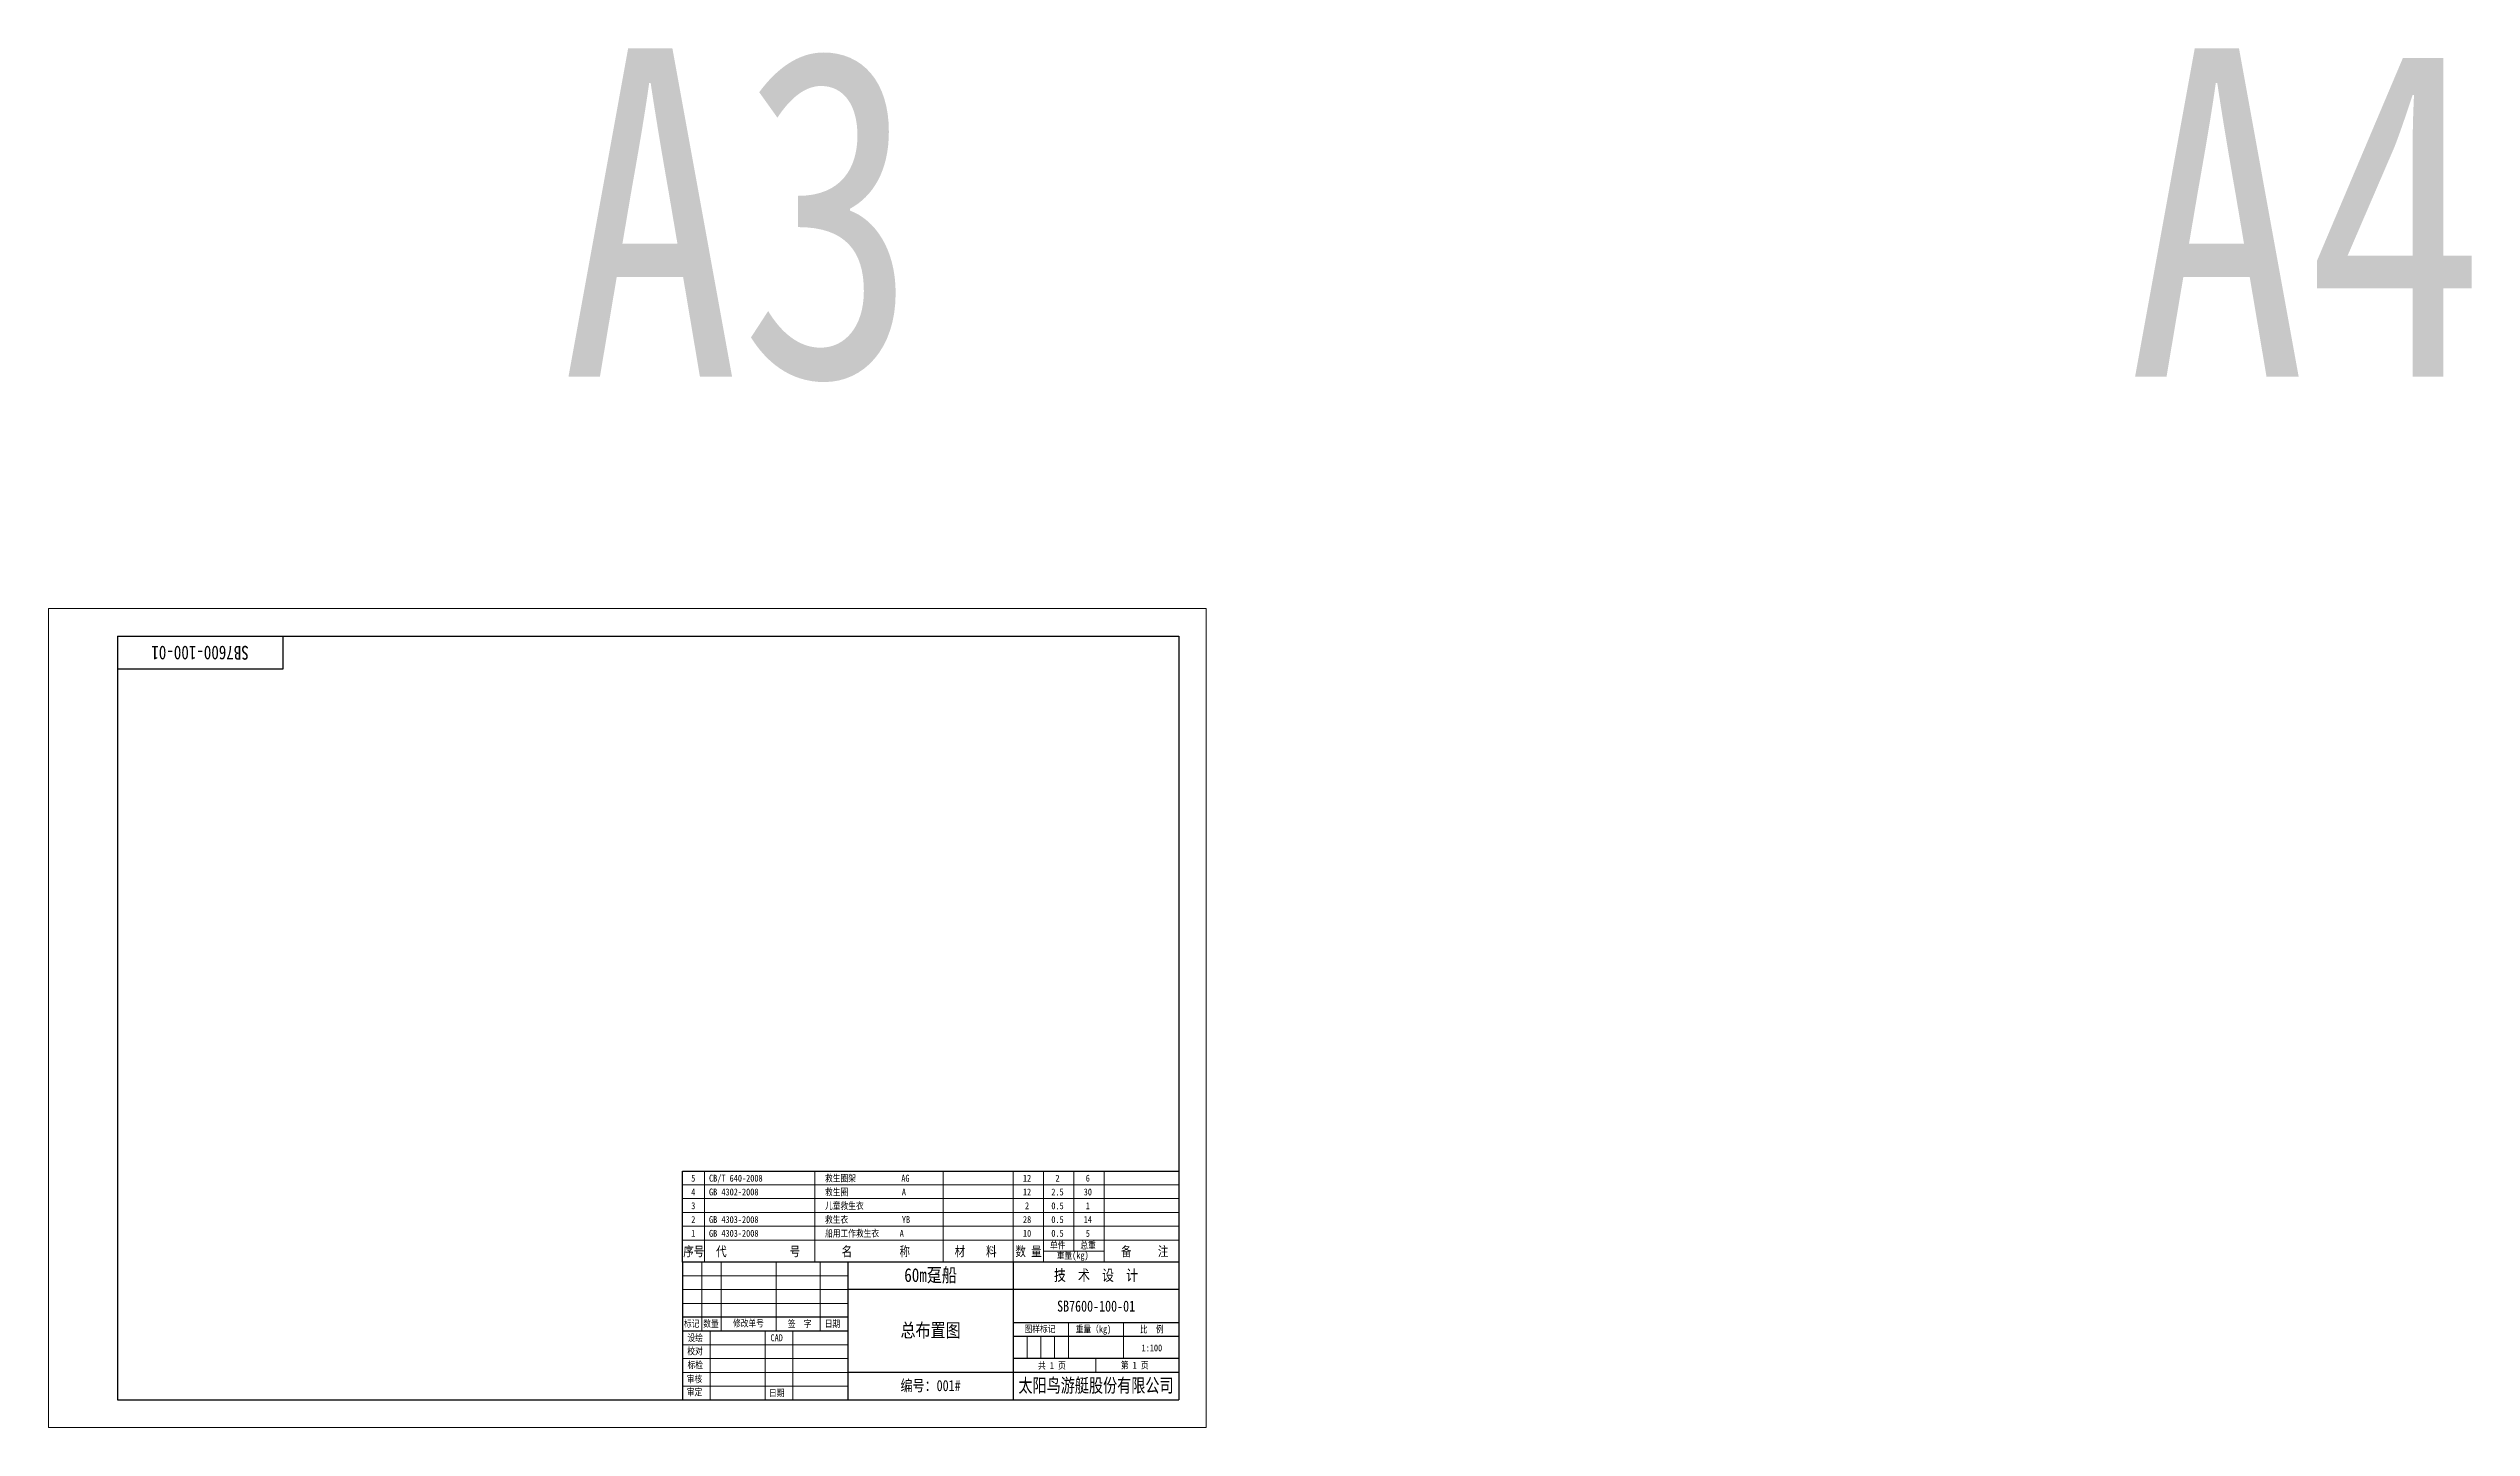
# Model space of a CAD drawing. Header units: millimetres. Extents: x -4702 to 3318, y -104 to 3616.
# Drawn here: x -814 to 65, y 2574 to 3074 of the extents above; entities that cross this region are included whole.
import ezdxf
from ezdxf.enums import TextEntityAlignment as Align

# ---------------------------------------------------------------- set-up
doc = ezdxf.new("R2010")
doc.units = ezdxf.units.MM
doc.layers.get('0').update_dxf_attribs({"lineweight": 9})
doc.layers.add('TEXT', color=1, linetype='Continuous', lineweight=9)
doc.layers.add('图框', color=7, linetype='Continuous', lineweight=9)
doc.styles.add('图框', font='STFANGSO.TTF', dxfattribs={"width": 0.8})

msp = doc.modelspace()

# ---------------------------------------------------------------- linework, layer by layer
for p, q in [((-576.066, 2633.541), (-576.066, 2666.541)), ((-576.066, 2633.541), (-576.066, 2666.541)), ((-536.066, 2633.541), (-536.066, 2666.541)), ((-536.066, 2633.541), (-536.066, 2666.541)), ((-489.494, 2633.541), (-489.494, 2666.541)), ((-464.066, 2633.541), (-464.066, 2666.541)), ((-453.066, 2633.541), (-453.066, 2666.541)), ((-442.066, 2637.541), (-442.066, 2666.541)), ((-431.066, 2633.541), (-431.066, 2666.541)), ((-584.066, 2641.541), (-404.066, 2641.541))]:
    msp.add_line(p, q)
at = {"color": 7}
for p, q in [((-584.066, 2661.541), (-404.066, 2661.541)), ((-584.066, 2656.541), (-404.066, 2656.541)), ((-584.066, 2651.541), (-404.066, 2651.541)), ((-584.066, 2646.541), (-404.066, 2646.541)), ((-453.066, 2637.541), (-431.066, 2637.541))]:
    msp.add_line(p, q, dxfattribs=at)
at = {"layer": '图框', "lineweight": 30}
for p, q in [((-789.066, 2860.541), (-789.066, 2583.541)), ((-789.066, 2860.541), (-404.066, 2860.541)), ((-729.066, 2860.541), (-729.066, 2848.541)), ((-404.066, 2860.541), (-404.066, 2583.541)), ((-404.066, 2860.541), (-404.066, 2633.541)), ((-729.066, 2848.541), (-789.066, 2848.541)), ((-584.066, 2633.541), (-584.066, 2666.541)), ((-584.066, 2666.541), (-404.066, 2666.541)), ((-584.066, 2633.541), (-584.066, 2583.541)), ((-404.066, 2633.541), (-584.066, 2633.541)), ((-524.066, 2633.541), (-524.066, 2583.541)), ((-464.066, 2633.541), (-464.066, 2583.541)), ((-404.066, 2623.541), (-524.066, 2623.541)), ((-524.066, 2613.541), (-584.066, 2613.541)), ((-404.066, 2611.541), (-464.066, 2611.541)), ((-524.066, 2608.541), (-584.066, 2608.541)), ((-404.066, 2606.541), (-464.066, 2606.541)), ((-404.066, 2593.541), (-524.066, 2593.541)), ((-404.066, 2598.541), (-464.066, 2598.541)), ((-789.066, 2583.541), (-404.066, 2583.541))]:
    msp.add_line(p, q, dxfattribs=at)
at = {"layer": '图框', "color": 7, "lineweight": 15}
for p, q in [((-524.066, 2628.541), (-584.066, 2628.541)), ((-577.066, 2633.541), (-577.066, 2608.541)), ((-570.066, 2633.541), (-570.066, 2608.541)), ((-550.066, 2633.541), (-550.066, 2608.541)), ((-534.066, 2633.541), (-534.066, 2608.541)), ((-524.066, 2623.541), (-584.066, 2623.541)), ((-524.066, 2618.541), (-584.066, 2618.541)), ((-444.066, 2611.541), (-444.066, 2598.541)), ((-424.066, 2611.541), (-424.066, 2598.541)), ((-524.066, 2603.541), (-584.066, 2603.541)), ((-574.066, 2608.541), (-574.066, 2583.541)), ((-554.066, 2608.541), (-554.066, 2583.541)), ((-544.066, 2608.541), (-544.066, 2583.541)), ((-459.066, 2606.541), (-459.066, 2598.541)), ((-454.066, 2606.541), (-454.066, 2598.541)), ((-449.066, 2606.541), (-449.066, 2598.541)), ((-524.066, 2598.541), (-584.066, 2598.541)), ((-524.066, 2593.541), (-584.066, 2593.541)), ((-434.066, 2593.541), (-434.066, 2598.541)), ((-524.066, 2588.541), (-584.066, 2588.541))]:
    msp.add_line(p, q, dxfattribs=at)
at = {"layer": '图框', "color": 6, "ltscale": 5}
msp.add_lwpolyline([(-814.066, 2573.541), (-394.066, 2573.541), (-394.066, 2870.541), (-814.066, 2870.541)], close=True, dxfattribs=at)

# ---------------------------------------------------------------- texts
at = {"layer": 'TEXT', "style": '图框', "width": 0.8}
for s, p in [('5', (-580.155, 2663.965)), ('12', (-459.066, 2663.965)), ('2', (-448.026, 2663.965)), ('6', (-437.026, 2663.965)), ('4', (-580.155, 2658.965)), ('3', (-580.155, 2653.965)), ('12', (-459.066, 2658.965)), ('2', (-459.066, 2653.965)), ('2.5', (-448.026, 2658.965)), ('0.5', (-448.026, 2653.965)), ('30', (-437.026, 2658.965)), ('1', (-437.026, 2653.965)), ('2', (-580.155, 2648.965)), ('28', (-459.066, 2648.965)), ('0.5', (-448.026, 2648.965)), ('14', (-437.026, 2648.965)), ('1', (-580.155, 2643.965)), ('10', (-459.066, 2643.965)), ('0.5', (-448.026, 2643.965)), ('5', (-437.026, 2643.965))]:
    msp.add_text(s, height=2.5, dxfattribs=at).set_placement(p, align=Align.MIDDLE_CENTER)
for s, p in [('CB/T 640-2008', (-574.45, 2663.965)), ('CB/T 640-2008', (-574.45, 2663.965)), ('救生圈架           AG', (-532.353, 2663.965)), ('GB 4302-2008', (-574.45, 2658.965)), ('GB 4302-2008', (-574.45, 2658.965)), ('儿童救生衣         ', (-532.353, 2653.965)), ('救生圈             A', (-532.353, 2658.965)), ('GB 4303-2008', (-574.45, 2648.965)), ('GB 4303-2008', (-574.45, 2648.965)), ('救生衣             YB', (-532.353, 2648.965)), ('GB 4303-2008', (-574.45, 2643.965)), ('GB 4303-2008', (-574.45, 2643.965)), ('船用工作救生衣     A', (-532.353, 2643.965))]:
    msp.add_text(s, height=2.5, dxfattribs=at).set_placement(p, align=Align.MIDDLE_LEFT)
for s, height, p in [('序号', 3.5, (-583.791, 2635.687)), ('序号', 3.5, (-583.791, 2635.687)), ('代            号', 3.5, (-571.862, 2635.687)), ('代            号', 3.5, (-571.862, 2635.687)), ('名         称', 3.5, (-526.318, 2635.687)), ('材    料', 3.5, (-485.374, 2635.687)), ('数 量', 3.5, (-463.309, 2635.687)), ('单件', 2.5, (-450.749, 2638.393)), ('重量(kg)', 2.5, (-448.304, 2634.768)), ('总重', 2.5, (-439.749, 2638.393)), ('备     注', 3.5, (-424.972, 2635.687))]:
    msp.add_text(s, height=height, dxfattribs=at).set_placement(p)
at = {"layer": 'TEXT', "color": 7, "lineweight": 15, "style": '图框', "width": 0.8}
for s, p in [('标记', (-583.541, 2609.982)), ('数量', (-576.541, 2609.982)), (' 修改单号', (-567.233, 2610.118)), ('签  字', (-545.84, 2609.941)), ('日期', (-532.463, 2609.941)), ('校对', (-582.31, 2599.99)), ('设绘', (-582.273, 2604.853)), ('CAD', (-552.149, 2604.835)), ('标检', (-582.23, 2595.001)), ('审核', (-582.527, 2589.874)), ('审定', (-582.504, 2585.16)), ('日期', (-552.665, 2584.848))]:
    msp.add_text(s, height=2.5, dxfattribs=at).set_placement(p)
for s, p in [('图样标记', (-454.37, 2608.073)), ('重量（kg)', (-434.972, 2608.002)), ('比  例', (-413.84, 2607.921)), ('1:100', (-413.797, 2601.168)), ('共 1 页', (-450.043, 2594.796)), ('第 1 页', (-420.012, 2594.886))]:
    msp.add_text(s, height=2.5, dxfattribs=at).set_placement(p, align=Align.CENTER)
at = {"layer": 'TEXT', "color": 7, "lineweight": 15, "insert": (-759.066, 2854.541), "char_height": 5, "width": 60, "attachment_point": 5, "rotation": 180, "style": '图框'}
msp.add_mtext('SB7600-100-01', dxfattribs=at)
at = {"layer": 'TEXT', "color": 7, "lineweight": 15, "insert": (-494.066, 2628.541), "char_height": 5, "width": 60, "attachment_point": 5, "line_spacing_factor": 0.72, "style": '图框'}
msp.add_mtext('60m趸船', dxfattribs=at)
at = {"layer": 'TEXT', "color": 7, "lineweight": 15, "attachment_point": 5, "style": '图框'}
for s, insert, char_height, width in [('技  术  设  计', (-434.066, 2628.541), 4, 60), ('SB7600-100-01', (-434.028, 2617.541), 4, 59.92321), ('总布置图', (-494.066, 2608.541), 5, 60), ('编号：001#', (-494.066, 2588.541), 4, 60), ('{\\fSTXinwei|b0|i0|c134|p2;\\W0.75;太阳鸟游艇股份有限公司}', (-434.066, 2588.541), 5, 60)]:
    msp.add_mtext(s, dxfattribs=dict(at, insert=insert, char_height=char_height, width=width))
at = {"layer": '图框', "color": 6, "ltscale": 5, "style": '图框', "width": 0.8}
for s, p in [('A3', (-628.143, 2954.629)), ('A4', (-59.847, 2954.629))]:
    msp.add_text(s, height=119.0379, dxfattribs=at).set_placement(p)

doc.saveas('drawing.dxf')
